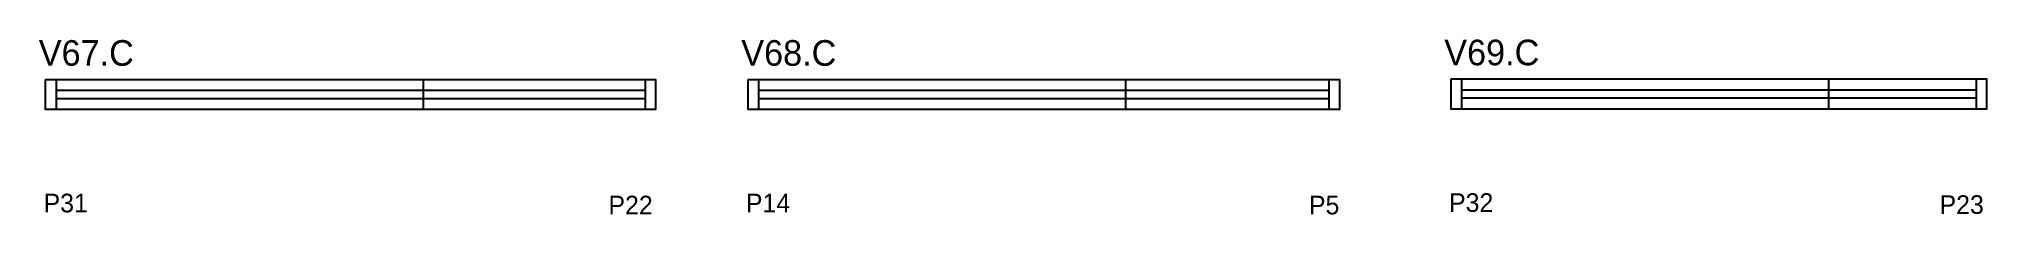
# Model space of a CAD drawing. Header units: metres. Extents: x 4104 to 5361, y -1012 to -899.
import ezdxf

# ---------------------------------------------------------------- set-up
doc = ezdxf.new("R2010")
doc.units = ezdxf.units.M
for name, color, linetype in [('5', 7, 'Continuous'), ('NOMENCLATURA', 7, 'Continuous'), ('Painéis', 7, 'Continuous'), ('SARR_2.2x7', 7, 'Continuous')]:
    doc.layers.add(name, color=color, linetype=linetype)

msp = doc.modelspace()

# ---------------------------------------------------------------- linework, layer by layer
at = {"layer": 'Painéis', "color": 7, "lineweight": 25}
for p, q in [((4351.9, -944.3), (4351.9, -925.3)), ((4805.2, -944.3), (4805.2, -925.3)), ((5258.8, -944), (5258.8, -925))]:
    msp.add_line(p, q, dxfattribs=at)
for points in [[(4107.9, -925.3), (4107.9, -944.3), (4501.9, -944.3), (4501.9, -925.3), (4107.9, -925.3)], [(4561.2, -925.3), (4561.2, -944.3), (4943.2, -944.3), (4943.2, -925.3), (4561.2, -925.3)], [(5014.8, -925), (5014.8, -944), (5360.8, -944), (5360.8, -925), (5014.8, -925)]]:
    msp.add_lwpolyline(points, dxfattribs=at)
at = {"layer": 'SARR_2.2x7', "color": 7, "lineweight": 25}
for p, q in [((4114.9, -925.3), (4114.9, -944.3)), ((4494.9, -925.3), (4494.9, -944.3)), ((4568.2, -925.3), (4568.2, -944.3)), ((4936.2, -925.3), (4936.2, -944.3)), ((5021.8, -925), (5021.8, -944)), ((5353.8, -925), (5353.8, -944)), ((4351.9, -932.3), (4114.9, -932.3)), ((4114.9, -937.3), (4351.9, -937.3)), ((4494.9, -932.3), (4351.9, -932.3)), ((4351.9, -937.3), (4494.9, -937.3)), ((4805.2, -932.3), (4568.2, -932.3)), ((4568.2, -937.3), (4805.2, -937.3)), ((4936.2, -932.3), (4805.2, -932.3)), ((4805.2, -937.3), (4936.2, -937.3)), ((5258.8, -932), (5021.8, -932)), ((5021.8, -937), (5258.8, -937)), ((5353.8, -932), (5258.8, -932)), ((5258.8, -937), (5353.8, -937))]:
    msp.add_line(p, q, dxfattribs=at)

# ---------------------------------------------------------------- texts
at = {"layer": '5', "color": 7, "lineweight": 25}
for s, p in [('P31', (4106.8, -1010.6)), ('P22', (4471.3, -1011.9)), ('P14', (4560, -1010.6)), ('P5', (4923.3, -1011.9)), ('P32', (5013.7, -1010.3)), ('P23', (5330.2, -1011.6))]:
    msp.add_text(s, height=12, dxfattribs=at).set_placement(p)
at = {"layer": 'NOMENCLATURA', "color": 7, "lineweight": 25}
for s, p in [('V67.C', (4103.7, -916.3)), ('V68.C', (4557, -916.3)), ('V69.C', (5010.6, -916))]:
    msp.add_text(s, height=16.5, dxfattribs=at).set_placement(p)

doc.saveas('drawing.dxf')
